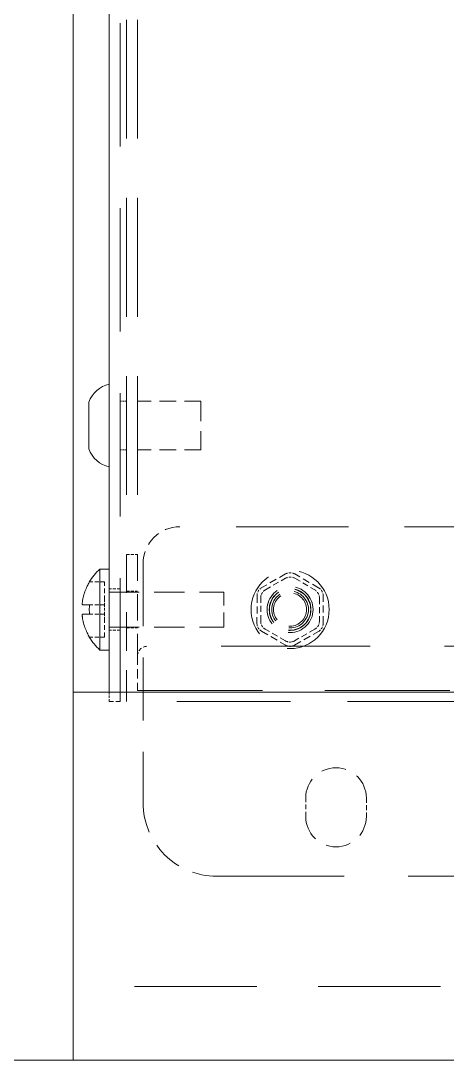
# Model space of a CAD drawing. Header units: millimetres. Extents: x 36 to 2484, y 36 to 1746.
# Drawn here: x 1163.5 to 1209.9, y 869.6 to 982.6 of the extents above; entities that cross this region are included whole.
import ezdxf

# ---------------------------------------------------------------- set-up
doc = ezdxf.new("R2010")
doc.units = ezdxf.units.MM
doc.header["$LTSCALE"] = 6
doc.linetypes.add('HIDDEN', pattern=[9.525, 6.35, -3.175])
doc.layers.add('가는파선_A3', color=7, linetype='HIDDEN', lineweight=13, true_color=0x008000)
doc.layers.add('굵은실선_A3', color=7, linetype='Continuous', lineweight=18)

msp = doc.modelspace()

# ---------------------------------------------------------------- linework, layer by layer
at = {"layer": '가는파선_A3', "ltscale": 0.352015}
msp.add_line((1174.28, 908.627), (1174.28, 1250.627), dxfattribs=at)
at = {"layer": '가는파선_A3', "ltscale": 0.33902}
for p, q in [((1174.98, 1234.627), (1174.98, 924.627)), ((1176.18, 1234.627), (1176.18, 924.627))]:
    msp.add_line(p, q, dxfattribs=at)
at = {"layer": '가는파선_A3', "ltscale": 0.004722}
for p, q in [((1174.98, 941.277), (1174.28, 941.277)), ((1174.98, 935.977), (1174.28, 935.977))]:
    msp.add_line(p, q, dxfattribs=at)
at = {"layer": '가는파선_A3', "ltscale": 0.047433}
for p, q in [((1183.08, 941.277), (1176.18, 941.277)), ((1183.08, 935.977), (1176.18, 935.977))]:
    msp.add_line(p, q, dxfattribs=at)
at = {"layer": '가는파선_A3', "ltscale": 0.057252}
msp.add_line((1183.08, 941.277), (1183.08, 935.977), dxfattribs=at)
at = {"layer": '가는파선_A3', "ltscale": 0.321094}
msp.add_line((1254.182, 927.627), (1180.78, 927.627), dxfattribs=at)
at = {"layer": '가는파선_A3', "ltscale": 0.110122}
msp.add_line((1174.98, 924.627), (1174.98, 908.627), dxfattribs=at)
at = {"layer": '가는파선_A3', "ltscale": 0.008167}
for p, q in [((1174.98, 924.627), (1176.18, 924.627)), ((1174.28, 920.877), (1173.08, 920.877)), ((1174.98, 920.627), (1176.18, 920.627)), ((1174.98, 916.627), (1176.18, 916.627)), ((1174.28, 916.377), (1173.08, 916.377))]:
    msp.add_line(p, q, dxfattribs=at)
at = {"layer": '가는파선_A3', "ltscale": 0.075678}
msp.add_line((1176.18, 924.627), (1176.18, 913.627), dxfattribs=at)
at = {"layer": '가는파선_A3', "ltscale": 0.179011}
msp.add_line((1176.78, 923.627), (1176.78, 897.627), dxfattribs=at)
at = {"layer": '가는파선_A3', "ltscale": 0.020582}
for p, q in [((1192.294, 922.497), (1189.688, 921.006)), ((1195.888, 920.984), (1193.294, 922.494)), ((1189.185, 920.141), (1189.175, 917.139)), ((1196.375, 917.114), (1196.385, 920.116)), ((1189.672, 916.271), (1192.266, 914.761)), ((1193.266, 914.757), (1195.872, 916.249))]:
    msp.add_line(p, q, dxfattribs=at)
at = {"layer": '가는파선_A3', "ltscale": 0.011157}
for p, q in [((1172.58, 921.627), (1170.946, 921.627)), ((1172.58, 919.127), (1170.946, 919.127)), ((1172.58, 918.127), (1170.946, 918.127)), ((1172.58, 915.627), (1170.946, 915.627))]:
    msp.add_line(p, q, dxfattribs=at)
at = {"layer": '가는파선_A3', "ltscale": 0.013678}
for p, q in [((1172.58, 919.627), (1172.58, 921.627)), ((1172.58, 915.627), (1172.58, 917.627)), ((1194.48, 896.127), (1194.48, 898.127)), ((1201.08, 898.127), (1201.08, 896.127))]:
    msp.add_line(p, q, dxfattribs=at)
at = {"layer": '가는파선_A3', "ltscale": 0.017374}
for p, q in [((1190.091, 920.771), (1192.292, 922.032)), ((1193.292, 922.028), (1195.484, 920.752)), ((1189.579, 917.37), (1189.588, 919.907)), ((1195.981, 919.884), (1195.972, 917.348)), ((1192.268, 915.227), (1190.076, 916.503)), ((1195.469, 916.484), (1193.268, 915.223))]:
    msp.add_line(p, q, dxfattribs=at)
at = {"layer": '가는파선_A3', "ltscale": 0.086011}
for p, q in [((1173.08, 920.527), (1185.58, 920.527)), ((1173.08, 916.727), (1185.58, 916.727))]:
    msp.add_line(p, q, dxfattribs=at)
at = {"layer": '가는파선_A3', "ltscale": 0.04102}
msp.add_line((1185.58, 916.727), (1185.58, 920.527), dxfattribs=at)
at = {"layer": '가는파선_A3', "ltscale": 0.005311}
for p, q in [((1172.58, 919.127), (1172.58, 919.627)), ((1172.58, 917.627), (1172.58, 918.127))]:
    msp.add_line(p, q, dxfattribs=at)
at = {"layer": '가는파선_A3', "ltscale": 0.006789}
for p, q in [((1172.58, 918.127), (1172.58, 919.127)), ((1173.08, 908.627), (1173.08, 909.627))]:
    msp.add_line(p, q, dxfattribs=at)
at = {"layer": '가는파선_A3', "ltscale": 0.425197}
msp.add_line((1225.78, 914.627), (1177.18, 914.627), dxfattribs=at)
at = {"layer": '가는파선_A3', "ltscale": 0.026078}
msp.add_line((1176.18, 913.627), (1176.18, 909.827), dxfattribs=at)
at = {"layer": '가는파선_A3', "ltscale": 0.356955}
msp.add_line((1176.18, 909.827), (1339.38, 909.827), dxfattribs=at)
at = {"layer": '가는파선_A3', "ltscale": 0.012885}
msp.add_line((1173.08, 908.627), (1174.28, 908.627), dxfattribs=at)
at = {"layer": '가는파선_A3', "ltscale": 0.324682}
msp.add_line((1341.28, 908.627), (1174.28, 908.627), dxfattribs=at)
at = {"layer": '가는파선_A3', "ltscale": 0.364954}
msp.add_line((1184.78, 889.627), (1330.78, 889.627), dxfattribs=at)
at = {"layer": '가는파선_A3', "ltscale": 0.349956}
msp.add_line((1349.168, 877.627), (1169.168, 877.627), dxfattribs=at)
at = {"layer": '가는파선_A3', "ltscale": 0.183858}
msp.add_circle((1192.78, 918.627), 4.25, dxfattribs=at)
at = {"layer": '가는파선_A3', "ltscale": 0.108111}
msp.add_circle((1192.78, 918.627), 2.5, dxfattribs=at)
at = {"layer": '가는파선_A3', "ltscale": 0.098196}
msp.add_circle((1192.78, 918.627), 2.271, dxfattribs=at)
at = {"layer": '가는파선_A3', "ltscale": 0.097441}
msp.add_circle((1192.78, 918.627), 2.253, dxfattribs=at)
at = {"layer": '가는파선_A3', "ltscale": 0.09729}
msp.add_circle((1192.78, 918.627), 2.25, dxfattribs=at)
at = {"layer": '가는파선_A3', "ltscale": 0.086469}
msp.add_circle((1192.78, 918.627), 2, dxfattribs=at)
at = {"layer": '가는파선_A3', "ltscale": 0.077812}
msp.add_circle((1192.78, 918.627), 1.8, dxfattribs=at)
at = {"layer": '가는파선_A3', "ltscale": 0.043184}
msp.add_arc((1180.78, 923.627), 4, 90, 180, dxfattribs=at)
at = {"layer": '가는파선_A3', "ltscale": 0.007114}
for centre, start, end in [((1192.79, 921.63), 59.79759, 119.79759), ((1190.185, 920.138), 119.79759, 179.79759), ((1195.385, 920.119), 359.79759, 59.79759), ((1190.175, 917.135), 179.79759, 239.79759), ((1195.375, 917.117), 299.79759, 359.79759), ((1192.769, 915.625), 239.79759, 299.79759)]:
    msp.add_arc(centre, 1, start, end, dxfattribs=at)
at = {"layer": '가는파선_A3', "ltscale": 0.010721}
msp.add_arc((1177.18, 913.627), 1, 90, 180, dxfattribs=at)
at = {"layer": '가는파선_A3', "ltscale": 0.071319}
for centre, start, end in [((1197.78, 898.127), 0, 180), ((1197.78, 896.127), 180, 0)]:
    msp.add_arc(centre, 3.3, start, end, dxfattribs=at)
at = {"layer": '가는파선_A3', "ltscale": 0.086469}
msp.add_arc((1184.78, 897.627), 8, 180, 270, dxfattribs=at)
at = {"layer": '가는파선_A3', "ltscale": 0.007113}
for centre, major_axis in [((1192.789, 921.164), (0.004, 1)), ((1190.588, 919.903), (-0.864, 0.503)), ((1194.981, 919.888), (0.868, 0.497)), ((1190.579, 917.367), (-0.868, -0.497)), ((1194.972, 917.352), (0.864, -0.503)), ((1192.771, 916.091), (-0.004, -1))]:
    msp.add_ellipse(centre, major_axis=major_axis, ratio=0.9997969, start_param=5.7596745, end_param=6.8066962, dxfattribs=at)
at = {"layer": '굵은실선_A3'}
for p, q in [((1173.08, 909.627), (1173.08, 1250.627)), ((1169.168, 909.627), (1169.168, 1027.127)), ((1170.88, 941.163), (1170.88, 936.091)), ((1172.08, 914.227), (1172.08, 923.027)), ((1172.08, 923.027), (1173.08, 923.027)), ((1170.921, 921.627), (1170.946, 921.627)), ((1170.195, 919.127), (1170.946, 919.127)), ((1170.946, 918.127), (1170.195, 918.127)), ((1170.921, 915.627), (1170.946, 915.627)), ((1172.08, 914.227), (1173.08, 914.227)), ((1169.168, 909.627), (1169.168, 880.627)), ((1349.168, 909.627), (1169.168, 909.627)), ((1169.168, 869.627), (1169.168, 880.627)), ((1154.168, 869.627), (1169.168, 869.627)), ((1169.168, 869.627), (1349.168, 869.627))]:
    msp.add_line(p, q, dxfattribs=at)
for centre, radius, start, end in [((1173.746, 940.167), 3.035, 102.68448, 160.82668), ((1173.746, 937.088), 3.035, 199.17332, 257.31552), ((1176.031, 918.577), 5.951, 131.59642, 149.16415), ((1176.031, 918.678), 5.951, 210.83585, 228.40358)]:
    msp.add_arc(centre, radius, start, end, dxfattribs=at)
for points, knots in [([(1170.946, 921.627), (1170.854, 921.474), (1170.771, 921.32), (1170.517, 920.797), (1170.361, 920.371), (1170.235, 919.831), (1170.214, 919.729), (1170.195, 919.627)], [3.19514614, 3.19514614, 3.19514614, 3.19514614, 3.24530008, 3.24530008, 3.36966979, 3.36966979, 3.39829967, 3.39829967, 3.39829967, 3.39829967]), ([(1170.195, 919.127), (1170.191, 919.127), (1170.187, 919.129), (1170.176, 919.14), (1170.171, 919.153), (1170.163, 919.186), (1170.161, 919.204), (1170.159, 919.243), (1170.158, 919.265), (1170.159, 919.312), (1170.16, 919.338), (1170.164, 919.398), (1170.167, 919.433), (1170.178, 919.518), (1170.185, 919.57), (1170.195, 919.624), (1170.195, 919.626), (1170.195, 919.627)], [-0.199433203, -0.199433203, -0.199433203, -0.199433203, -0.19164586, -0.19164586, -0.177994259, -0.177994259, -0.167500144, -0.167500144, -0.157905401, -0.157905401, -0.148099494, -0.148099494, -0.136711424, -0.136711424, -0.120831434, -0.120831434, -0.120324631, -0.120324631, -0.120324631, -0.120324631]), ([(1170.946, 919.127), (1170.929, 918.957), (1170.921, 918.788), (1170.921, 918.627), (1170.921, 918.466), (1170.929, 918.298), (1170.946, 918.127)], [2.964807322, 2.964807322, 2.964807322, 2.964807322, 3.013108331, 3.013108331, 3.013108331, 3.06140934, 3.06140934, 3.06140934, 3.06140934]), ([(1170.195, 917.627), (1170.191, 917.653), (1170.187, 917.678), (1170.176, 917.748), (1170.171, 917.792), (1170.163, 917.865), (1170.161, 917.895), (1170.159, 917.949), (1170.158, 917.973), (1170.159, 918.017), (1170.16, 918.037), (1170.164, 918.073), (1170.167, 918.089), (1170.178, 918.118), (1170.185, 918.127), (1170.195, 918.127), (1170.195, 918.127), (1170.195, 918.127)], [-0.199433203, -0.199433203, -0.199433203, -0.199433203, -0.19164586, -0.19164586, -0.177994259, -0.177994259, -0.167500144, -0.167500144, -0.157905401, -0.157905401, -0.148099494, -0.148099494, -0.136711424, -0.136711424, -0.120831434, -0.120831434, -0.120324631, -0.120324631, -0.120324631, -0.120324631]), ([(1170.195, 917.627), (1170.214, 917.526), (1170.235, 917.424), (1170.361, 916.884), (1170.517, 916.458), (1170.771, 915.934), (1170.854, 915.78), (1170.946, 915.627)], [0.09573984, 0.09573984, 0.09573984, 0.09573984, 0.12436972, 0.12436972, 0.24873943, 0.24873943, 0.29889337, 0.29889337, 0.29889337, 0.29889337])]:
    msp.add_open_spline(points, degree=3, knots=knots, dxfattribs=at)

doc.saveas('drawing.dxf')
